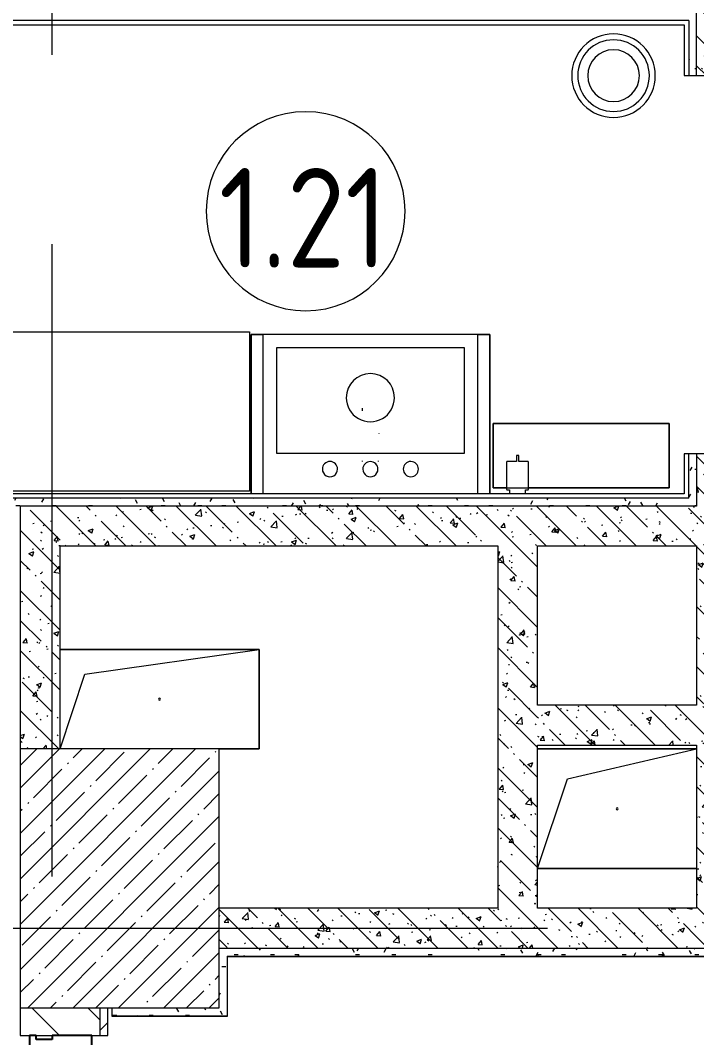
# Model space of a CAD drawing. Header units: millimetres. Extents: x 35881 to 234190, y -8553 to 29063.
# Drawn here: x 75480 to 77180, y 10825 to 13380 of the extents above; entities that cross this region are included whole.
import ezdxf

# ---------------------------------------------------------------- set-up
doc = ezdxf.new("R2010")
doc.units = ezdxf.units.MM
doc.linetypes.add('Осевая', pattern=[3175, 635, -476.25, 1587.5, -476.25])
for name, color, linetype, lineweight in [('0-1', 7, 'Continuous', 9), ('A-AREA-IDEN', 7, 'Continuous', 9), ('A-GENM', 7, 'Continuous', 9), ('A-GLAZ-CWMG', 7, 'Continuous', 9), ('A-GLAZ-CWMG-1', 7, 'Continuous', 25), ('A-WALL', 7, 'Continuous', 9), ('I-WALL', 7, 'Continuous', 9), ('P-SANR-FIXT', 7, 'Continuous', 9), ('S-COLS', 7, 'Continuous', 9), ('Оси-2', 7, 'Осевая', 9)]:
    doc.layers.add(name, color=color, linetype=linetype, lineweight=lineweight)
for name, color, linetype, lineweight, true_color in [('A-WALL-1', 7, 'Continuous', 9, 0x3c3c3c), ('A-WALL-FNSH-1', 7, 'Continuous', 9, 0x3c3c3c), ('I-FURN-1', 7, 'Continuous', 9, 0xf0f0f0)]:
    doc.layers.add(name, color=color, linetype=linetype, lineweight=lineweight, true_color=true_color)
doc.styles.add('GOST Common_1', font='GOST_Common.ttf', dxfattribs={"width": 0.9, "height": 250})
pattern_1 = [(135, (0, 0), (-75.43415, -75.43415), [106.68, -17.78, 3.556, -17.78]), (135, (0, 75.39), (-75.43415, -75.43415), []), (50, (0, 0), (127.52922, -11.15758), [13.335, -146.685]), (355, (0, 0), (-24.66966, 133.74002), [10.668, -117.348]), (100.451, (10.63, -0.93), (102.85973, 122.58178), [11.333, -124.663]), (46.184, (0, 35.56), (189.75516, -29.43036), [20.002, -220.027]), (96.636, (15.81, 33.1), (166.1822, 173.1996), [17, -186.995]), (351.184, (0, 35.56), (166.18393, 173.19757), [16.002, -176.022]), (21, (17.78, 26.67), (106.13027, -71.58603), [13.335, -146.685]), (326, (17.78, 26.67), (43.26188, 128.93175), [10.668, -117.348]), (71.451, (26.62, 20.7), (149.39198, 57.34505), [11.333, -124.663]), (37.5, (0, 0), (2.162228, 59.188357), [3.353, -112.573, 3.353, -115.773, -117.792]), (37.5, (0, 0), (2.162228, 59.188357), [-235.052, 3.353, -114.44]), (7.5, (0, 0), (46.773857, 70.12615), [3.353, -64.567, 3.353, -109.906, -44.894]), (7.5, (0, 0), (46.773857, 70.12615), [-181.178, 3.353, -41.542]), (327.5, (-39.65, 0), (94.91367, -4.010093), [3.353, -41.097, 3.353, -135.331, -184.023]), (327.5, (-39.65, 0), (94.91367, -4.010093), [-183.134, 3.353, -180.67]), (317.5, (-57.43, 0), (103.69057, 17.79882), [3.353, -54.432, 3.353, -88.748, -130.683]), (317.5, (-57.43, 0), (103.69057, 17.79882), [-149.885, 3.353, -127.33])]
pattern_2 = [(0, (0, 0), (121.92, 30.48), [10.058, -81.382, 10.058, -81.382, -487.68]), (0, (0, 0), (121.92, 30.48), [-182.88, 10.058, -172.822, 10.058, -81.382, -213.36]), (0, (0, 0), (121.92, 30.48), [-457.2, 10.058, -50.902, 10.058, -142.342]), (120, (45.72, 15.24), (-87.356454, 90.345817), [10.058, -81.382, 10.058, -81.382, -487.68]), (120, (45.72, 15.24), (-87.356454, 90.345817), [-182.88, 10.058, -172.822, 10.058, -81.382, -213.36]), (120, (45.72, 15.24), (-87.356454, 90.345817), [-457.2, 10.058, -50.902, 10.058, -142.342]), (240, (60.96, 76.2), (-34.563546, -120.825817), [10.058, -81.382, 10.058, -81.382, -487.68]), (240, (60.96, 76.2), (-34.563546, -120.825817), [-182.88, 10.058, -172.822, 10.058, -81.382, -213.36]), (240, (60.96, 76.2), (-34.563546, -120.825817), [-457.2, 10.058, -50.902, 10.058, -142.342])]

# ---------------------------------------------------------------- blocks, each defined once
blk = doc.blocks.new('BSC_Колонна _Прямоугольная - 650х500-23287315-План размещения напольных электротехнических лючков и розеток 1 этажа в осях 12-23')
at = {"layer": 'S-COLS'}
h = blk.add_hatch(dxfattribs=at)
h.set_pattern_fill('FP_36', color=256, style=0, pattern_type=2)
h.set_pattern_definition([(135, (11225, -75730), (-57.02463, -57.02463), []), (135, (11225, -75672.975), (-57.02463, -57.02463), [100.806, -20.161, 3.353, -16.808])])
h.paths.add_polyline_path([(325, -7.5), (325, 250), (-325, 250), (-325, -250), (325, -250)])
for p, q in [((325, 250), (-325, 250)), ((-325, 250), (-325, -250)), ((325, -250), (325, 250)), ((-325, -250), (325, -250))]:
    blk.add_line(p, q, dxfattribs=at)
blk = doc.blocks.new('GM_Отверстие прямоугольное _в плите_ - Отверстие-V38-План размещения напольных электротехнических лючков и розеток 1 этажа в осях 12-23')
at = {"layer": 'A-GENM'}
for p, q in [((-250, 125), (250, 125)), ((250, 125), (-250, 125)), ((-187.5, 62.5), (250, 125)), ((250, 125), (250, -125)), ((250, -125), (250, 125)), ((-250, -125), (-187.5, 62.5)), ((250, -125), (150, -125)), ((150, -125), (250, -125))]:
    blk.add_line(p, q, dxfattribs=at)
for start, end in [(360, 180), (180, 360)]:
    blk.add_arc((0, 0), 2.5, start, end, dxfattribs=at)
blk = doc.blocks.new('GM_Отверстие прямоугольное _в плите_ - Отверстие-21959489-План размещения напольных электротехнических лючков и розеток 1 этажа в осях 12-23')
at = {"layer": 'A-GENM'}
for p, q in [((-200, 150), (200, 150)), ((200, 150), (-200, 150)), ((-125, 75), (200, 150)), ((-200, -150), (-125, 75)), ((200, -150), (-200, -150)), ((-200, -150), (200, -150))]:
    blk.add_line(p, q, dxfattribs=at)
for start, end in [(360, 180), (180, 360)]:
    blk.add_arc((0, 0), 2.5, start, end, dxfattribs=at)
blk = doc.blocks.new('Прямоугольный импост - Импост структурный с накладкой - 160мм Темный-32274805-План размещения напольных электротехнических лючков и розеток 1 этажа в осях 12-23')
at = {"layer": 'A-GLAZ-CWMG-1'}
for p, q in [((-25, 40), (-25, 140)), ((-25, 140), (25, 140)), ((25, 140), (25, 40)), ((-15, 40), (-25, 40)), ((-15, 0), (-15, 40)), ((15, 40), (15, 0)), ((25, 40), (15, 40)), ((-25, -17), (-25, 0)), ((-25, 0), (-15, 0)), ((15, 0), (25, 0)), ((25, 0), (25, -17)), ((25, -17), (-25, -17))]:
    blk.add_line(p, q, dxfattribs=at)
blk = doc.blocks.new('Стол базовый прямоугольный - 1_77-25647262-План размещения напольных электротехнических лючков и розеток 1 этажа в осях 12-23')
at = {"layer": 'I-FURN-1'}
for p, q in [((-300, 200), (300, 200)), ((-300, -200), (-300, 200)), ((300, 200), (300, -200)), ((300, -200), (-300, -200))]:
    blk.add_line(p, q, dxfattribs=at)
blk = doc.blocks.new('Мойка кухонная - Мойка Steel Hammer SH R 5151 GLOWE 2-V191-План размещения напольных электротехнических лючков и розеток 1 этажа в осях 12-23')
at = {"layer": 'P-SANR-FIXT'}
for p, q in [((-270, 0), (-270, -400)), ((270, -400), (270, 0)), ((236.1, -102.3), (-236.6, -102.3)), ((-236.6, -102.3), (-236.6, -366.4)), ((236.1, -366.4), (236.1, -102.3)), ((-236.6, -366.4), (236.1, -366.4)), ((-270, -400), (270, -400))]:
    blk.add_line(p, q, dxfattribs=at)
for centre, radius, start, end in [((-101.6, -61.9), 19, 90, 180), ((-101.6, -61.9), 19, 360, 90), ((0, -61.9), 19, 360, 180), ((101.6, -61.9), 19.1, 360, 180), ((-101.6, -61.9), 19, 180, 270), ((-101.6, -61.9), 19.1, 270, 360), ((0, -61.9), 19, 180, 360), ((101.6, -61.9), 19.1, 180, 360), ((0, -241.3), 60.5, 360, 180), ((0, -241.3), 60.5, 180, 360)]:
    blk.add_arc(centre, radius, start, end, dxfattribs=at)
blk = doc.blocks.new('смеситель для раковины - Default-V219-План размещения напольных электротехнических лючков и розеток 1 этажа в осях 12-23')
at = {"layer": '0-1'}
for p, q in [((-20.3, 19.4), (-20.3, 17.5)), ((20.3, 17.5), (20.3, 19.4))]:
    blk.add_line(p, q, dxfattribs=at)
at = {"layer": '0-1', "flags": 128}
for points in [[(-21, 151.3), (-21, 147.9), (-21, 145.7), (-21, 145.2), (-21, 144.9), (-21, 144.8), (-21, 144.7), (-21, 144.7)], [(21, 89.1), (21, 88.6), (21, 88.3), (21, 88.3)]]:
    blk.add_lwpolyline(points, dxfattribs=at)
blk = doc.blocks.new('мусорная корзина - Round_ Metal-30590745-План размещения напольных электротехнических лючков и розеток 1 этажа в осях 12-23')
at = {"layer": 'P-SANR-FIXT'}
for radius, start, end in [(105, 0, 180), (90, 360, 180), (65, 0, 180), (105, 180, 360), (90, 180, 360), (65, 180, 360)]:
    blk.add_arc((0, 0), radius, start, end, dxfattribs=at)
blk = doc.blocks.new('TOY_Диспансер мыло - Дозатор Elegance new 11654 019001 хром-V220-План размещения напольных электротехнических лючков и розеток 1 этажа в осях 12-23')
at = {"layer": 'A-GENM'}
for p, q in [((97.5, 84.7), (97.5, 20.8)), ((122.2, 86.7), (99.5, 86.7)), ((127.9, 101.6), (122.2, 101.6)), ((122.2, 101.6), (122.2, 86.7)), ((127.9, 86.7), (127.9, 101.6)), ((150.5, 86.7), (127.9, 86.7)), ((152.5, 20.8), (152.5, 84.7)), ((97.5, 20.8), (97.5, 17)), ((99.5, 15), (105, 15)), ((105, 15), (105, 5.5)), ((145, 5.5), (145, 15)), ((145, 15), (150.5, 15)), ((152.5, 17), (152.5, 20.8))]:
    blk.add_line(p, q, dxfattribs=at)
for centre, start, end in [((99.5, 84.7), 90, 180), ((150.5, 84.7), 360, 90), ((99.5, 17), 180, 270), ((150.5, 17), 270, 360)]:
    blk.add_arc(centre, 2, start, end, dxfattribs=at)
blk = doc.blocks.new('Марка_Помещения - Номер-25198446-План размещения напольных электротехнических лючков и розеток 1 этажа в осях 12-23')
at = {"layer": 'A-AREA-IDEN'}
for start, end in [(360, 180), (180, 360)]:
    blk.add_arc((0, 0), 2.5, start, end, dxfattribs=at)

msp = doc.modelspace()

# ---------------------------------------------------------------- hatches: boundary and pattern name
at = {"layer": 'I-WALL'}
h = msp.add_hatch(dxfattribs=at)
h.set_pattern_fill('FP_22', color=256, style=0, pattern_type=2)
h.set_pattern_definition(pattern_1)
h.paths.add_polyline_path([(77179.8, 11050), (77279.8, 11050), (77279.8, 12291.1), (77179.8, 12291.1), (77179.8, 11150)])
h.paths.add_polyline_path([(77179.8, 13241.1), (77279.8, 13241.1), (77279.8, 13400), (77179.8, 13400)])
h = msp.add_hatch(dxfattribs=at)
h.set_pattern_fill('FP_58', color=256, style=0, pattern_type=2)
h.set_pattern_definition(pattern_2)
h.paths.add_polyline_path([(77179.8, 12160), (77179.8, 12291.1), (77159.8, 12291.1), (77159.8, 12160)])
h.paths.add_polyline_path([(77159.8, 13241.1), (77179.8, 13241.1), (77179.8, 13380), (77159.8, 13380), (77159.8, 13312)])
h = msp.add_hatch(dxfattribs=at)
h.set_pattern_fill('FP_58', color=256, style=0, pattern_type=2)
h.set_pattern_definition(pattern_2)
h.paths.add_polyline_path([(77159.8, 12160), (77159.8, 12180), (75460, 12180), (75460, 12160), (76813.6, 12160)])
h = msp.add_hatch(dxfattribs=at)
h.set_pattern_fill('FP_22', color=256, style=0, pattern_type=2)
h.set_pattern_definition(pattern_1)
h.paths.add_polyline_path([(77179.8, 12060), (77179.8, 12160), (75480, 12160), (75480, 12060), (76813.6, 12060)])
h = msp.add_hatch(dxfattribs=at)
h.set_pattern_fill('FP_22', color=256, style=0, pattern_type=2)
h.set_pattern_definition(pattern_1)
h.paths.add_polyline_path([(75580, 11550), (75580, 12060), (75480, 12060), (75480, 11550)])
h = msp.add_hatch(dxfattribs=at)
h.set_pattern_fill('FP_22', color=256, style=0, pattern_type=2)
h.set_pattern_definition(pattern_1)
h.paths.add_polyline_path([(76779.8, 11150), (76779.8, 12060), (76679.8, 12060), (76679.8, 11150)])
h = msp.add_hatch(dxfattribs=at)
h.set_pattern_fill('FP_22', color=256, style=0, pattern_type=2)
h.set_pattern_definition(pattern_1)
h.paths.add_polyline_path([(77179.8, 11560), (77179.8, 11660), (76779.8, 11660), (76779.8, 11560), (76813.6, 11560)])
h = msp.add_hatch(dxfattribs=at)
h.set_pattern_fill('FP_58', color=256, style=0, pattern_type=2)
h.set_pattern_definition(pattern_2)
h.paths.add_polyline_path([(75358.8, 11120), (75480, 11120), (75480, 11140), (74040, 11140), (74040, 11120), (74631.4, 11120)])
h = msp.add_hatch(dxfattribs=at)
h.set_pattern_fill('FP_22', color=256, style=0, pattern_type=2)
h.set_pattern_definition(pattern_1)
h.paths.add_polyline_path([(77179.8, 11050), (77179.8, 11150), (75980, 11150), (75980, 11050), (76086.2, 11050)])
h = msp.add_hatch(dxfattribs=at)
h.set_pattern_fill('FP_58', color=256, style=0, pattern_type=2)
h.set_pattern_definition(pattern_2)
h.paths.add_polyline_path([(77299.8, 11030), (77299.8, 11050), (75980, 11050), (75980, 11030), (76086.2, 11030)])
h = msp.add_hatch(dxfattribs=at)
h.set_pattern_fill('FP_58', color=256, style=0, pattern_type=2)
h.set_pattern_definition(pattern_2)
h.paths.add_polyline_path([(76000, 10900), (76000, 11030), (75980, 11030), (75980, 10900)])
h = msp.add_hatch(dxfattribs=at)
h.set_pattern_fill('FP_1', color=256, style=0, pattern_type=2)
h.set_pattern_definition([(45, (0, 0), (-57.02463, 57.02463), []), (45, (57.025, 0), (-57.02463, 57.02463), [100.806, -20.161, 3.353, -16.808])])
h.paths.add_polyline_path([(75700, 7900), (75700, 9330), (75480, 9330), (75480, 7900)])
h.paths.add_polyline_path([(75700, 10830), (75700, 10900), (75680, 10900), (75680, 10830)])
h = msp.add_hatch(dxfattribs=at)
h.set_pattern_fill('FP_20', color=256, style=0, pattern_type=2)
h.set_pattern_definition([(135, (0, 0), (-70.71068, -70.71068), [])])
h.paths.add_polyline_path([(75680, 10830), (75680, 10900), (75480, 10900), (75480, 10830)])
h = msp.add_hatch(dxfattribs=at)
h.set_pattern_fill('FP_58', color=256, style=0, pattern_type=2)
h.set_pattern_definition(pattern_2)
h.paths.add_polyline_path([(75710, 10880), (76000, 10880), (76000, 10900), (75710, 10900)])

# ---------------------------------------------------------------- linework, layer by layer
at = {"layer": 'A-WALL'}
for p, q in [((77159.8, 13380), (73640, 13380)), ((77159.8, 13380), (77159.8, 13241.1)), ((77159.8, 12180), (77159.8, 12291.1)), ((77159.8, 12180), (75460, 12180)), ((76000, 11030), (77299.8, 11030)), ((76000, 11030), (76000, 10880)), ((75680, 10900), (75680, 10830))]:
    msp.add_line(p, q, dxfattribs=at)
at = {"layer": 'A-WALL-1'}
for p, q in [((77179.8, 13241.1), (77179.8, 13400)), ((77159.8, 13241.1), (77299.8, 13241.1)), ((77299.8, 12291.1), (77159.8, 12291.1)), ((77179.8, 12291.1), (77179.8, 12160)), ((77179.8, 12160), (75480, 12160)), ((75480, 12160), (75480, 11550)), ((75580, 12060), (76679.8, 12060)), ((75580, 11550), (75580, 12060)), ((76679.8, 12060), (76679.8, 11150)), ((76779.8, 12060), (77179.8, 12060)), ((76779.8, 11660), (76779.8, 12060)), ((77179.8, 12060), (77179.8, 11660)), ((77179.8, 11660), (76779.8, 11660)), ((76779.8, 11150), (76779.8, 11560)), ((76779.8, 11560), (77179.8, 11560)), ((77179.8, 11560), (77179.8, 11150)), ((76679.8, 11150), (75980, 11150)), ((77179.8, 11150), (76779.8, 11150)), ((75980, 11050), (77279.8, 11050)), ((75480, 10900), (75480, 10830)), ((75700, 10830), (75700, 10900)), ((75710, 10900), (75710, 10880)), ((75710, 10880), (76000, 10880)), ((75480, 10830), (75700, 10830))]:
    msp.add_line(p, q, dxfattribs=at)
at = {"layer": 'A-WALL-FNSH-1'}
for p, q in [((73651, 13369), (77148.8, 13369)), ((77148.8, 13369), (77148.8, 13241.1)), ((77148.8, 13241.1), (77159.8, 13241.1)), ((77159.8, 12291.1), (77148.8, 12291.1)), ((77148.8, 12291.1), (77148.8, 12191)), ((77148.8, 12191), (75449, 12191)), ((76001, 11029), (77300.8, 11029)), ((76001, 10879), (76001, 11029)), ((75710, 10880), (75710, 10879)), ((75710, 10879), (76001, 10879))]:
    msp.add_line(p, q, dxfattribs=at)
at = {"layer": 'I-FURN-1'}
for p, q in [((76659.8, 12591), (76059.8, 12591)), ((76059.8, 12591), (76059.8, 12191)), ((76059.8, 12191), (76059.8, 12591)), ((76059.8, 12591), (76089.8, 12591)), ((76629.8, 12591), (76659.8, 12591)), ((76659.8, 12191), (76659.8, 12591)), ((76659.8, 12591), (76659.8, 12191)), ((77111, 12367.7), (76668.7, 12367.7)), ((76668.7, 12367.7), (76668.7, 12206.3)), ((76668.7, 12206.3), (76668.7, 12367.7)), ((76668.7, 12367.7), (77111, 12367.7)), ((77111, 12206.3), (77111, 12367.7)), ((77111, 12367.7), (77111, 12206.3)), ((76086.2, 12191), (76059.8, 12191)), ((76668.7, 12206.3), (77111, 12206.3)), ((76702.3, 12206.3), (76668.7, 12206.3)), ((77111, 12206.3), (76757.3, 12206.3))]:
    msp.add_line(p, q, dxfattribs=at)
at = {"layer": 'Оси-2'}
for p, q in [((75560, 593.7), (75560, 25078.1)), ((39180.8, 11100), (82200, 11100))]:
    msp.add_line(p, q, dxfattribs=at)

# ---------------------------------------------------------------- block references
at = {"layer": 'A-AREA-IDEN', "xscale": 99.99999999999993, "yscale": 99.99999999999993, "zscale": 99.99999999999993}
msp.add_blockref('Марка_Помещения - Номер-25198446-План размещения напольных электротехнических лючков и розеток 1 этажа в осях 12-23', (76197.1, 12900.6), dxfattribs=at)
at = {"layer": 'A-GENM'}
for name, p in [('GM_Отверстие прямоугольное _в плите_ - Отверстие-V38-План размещения напольных электротехнических лючков и розеток 1 этажа в осях 12-23', (75830, 11675)), ('GM_Отверстие прямоугольное _в плите_ - Отверстие-21959489-План размещения напольных электротехнических лючков и розеток 1 этажа в осях 12-23', (76979.8, 11400))]:
    msp.add_blockref(name, p, dxfattribs=at)
at = {"layer": 'A-GLAZ-CWMG', "extrusion": (0, 0, -1), "rotation": 90.00000000000041}
msp.add_blockref('Прямоугольный импост - Импост структурный с накладкой - 160мм Темный-32274805-План размещения напольных электротехнических лючков и розеток 1 этажа в осях 12-23', (-75520, 10805), dxfattribs=at)
at = {"layer": 'I-FURN-1'}
msp.add_blockref('Стол базовый прямоугольный - 1_77-25647262-План размещения напольных электротехнических лючков и розеток 1 этажа в осях 12-23', (75755.7, 12397.4), dxfattribs=at)
at = {"layer": 'P-SANR-FIXT'}
for name, p in [('мусорная корзина - Round_ Metal-30590745-План размещения напольных электротехнических лючков и розеток 1 этажа в осях 12-23', (76970.9, 13241.1)), ('смеситель для раковины - Default-V219-План размещения напольных электротехнических лючков и розеток 1 этажа в осях 12-23', (76359.8, 12254.4)), ('TOY_Диспансер мыло - Дозатор Elegance new 11654 019001 хром-V220-План размещения напольных электротехнических лючков и розеток 1 этажа в осях 12-23', (76604.8, 12185.5))]:
    msp.add_blockref(name, p, dxfattribs=at)
at = {"layer": 'P-SANR-FIXT', "rotation": 180}
msp.add_blockref('Мойка кухонная - Мойка Steel Hammer SH R 5151 GLOWE 2-V191-План размещения напольных электротехнических лючков и розеток 1 этажа в осях 12-23', (76359.8, 12191), dxfattribs=at)
at = {"layer": 'S-COLS', "rotation": 270.0000000000007}
msp.add_blockref('BSC_Колонна _Прямоугольная - 650х500-23287315-План размещения напольных электротехнических лючков и розеток 1 этажа в осях 12-23', (75730, 11225), dxfattribs=at)

# ---------------------------------------------------------------- texts
at = {"layer": 'A-AREA-IDEN', "insert": (75979, 13009.1), "char_height": 250, "width": 548.354, "attachment_point": 1, "style": 'GOST Common_1'}
msp.add_mtext('1.21', dxfattribs=at)

doc.saveas('drawing.dxf')
